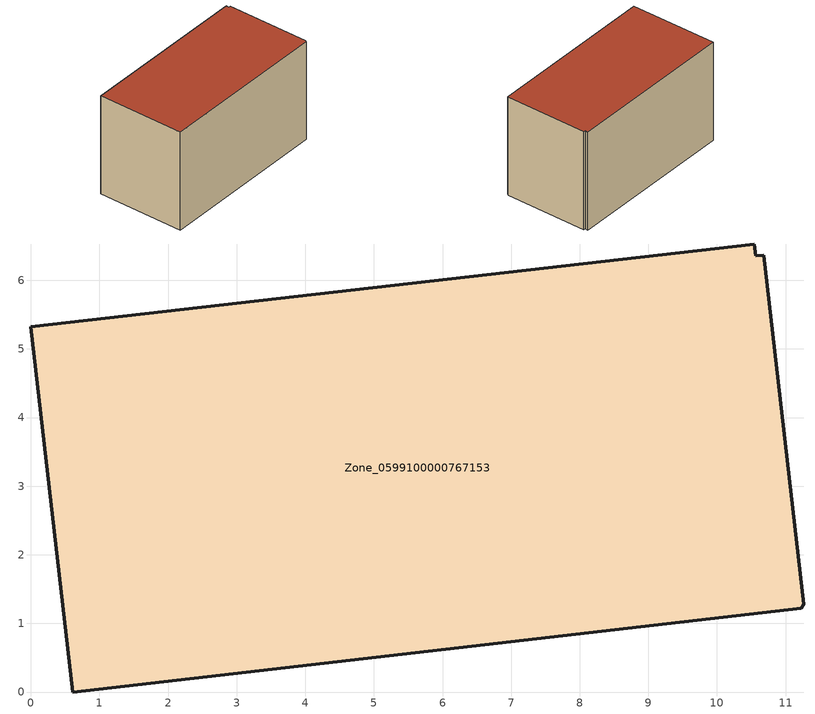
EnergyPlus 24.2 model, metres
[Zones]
Zone_0599100000767153
 floor ground (C_G): 10.68,6.37 11.26,1.28 11.23,1.22 0.61,0 0,5.32 10.54,6.53 10.57,6.36 z0
 wall outside (C_F): 11.26,1.28 10.68,6.37 10.57,6.36 10.54,6.53 0,5.32 0.61,0 11.23,1.22 11.26,1.28 z0:6.3
 roof outside (C_R): 0.61,0 11.23,1.22 11.26,1.28 10.68,6.37 10.57,6.36 10.54,6.53 0,5.32 z6.3
[BUILDING]
Pand.0599100000767153: North Axis=0; Terrain=City; Loads Convergence Tolerance Value=0.04; Temperature Convergence Tolerance Value=0.4; Solar Distribution=FullExterior; Maximum Number of Warmup Days=25; Minimum Number of Warmup Days=1
[Site:Location]
Rotterdam.The.Hague.AP_ZH_NLD Design_Conditions: Latitude=51.96; Longitude=4.45; Time Zone=1; Elevation=-4.5
[SITE:GROUNDTEMPERATURE:BUILDINGSURFACE]
18, 18, 18, 18, 18, 18, 18, 18, 18, 18, 18, 18
[MATERIAL] Thermal Absorptance=0.9; Solar Absorptance=0.7; Visible Absorptance=0.7
Name | Roughness | Thickness | Conductivity | Density | Specific Heat
G.TC.2006-2014 | MediumSmooth | 0.15 | 0.06 | 540 | 1210
F.TC.2006-2014 | Rough | 0.3 | 0.12 | 1920 | 840
R.TC.2006-2014 | MediumRough | 0.2 | 0.08 | 1500 | 1000
[CONSTRUCTION]
C_G: G.TC.2006-2014
C_F: F.TC.2006-2014
C_R: R.TC.2006-2014
[ZONE]
Zone_0599100000767153: Type=1; Multiplier=1; Ceiling Height=Autocalculate; Volume=Autocalculate; Floor Area=autocalculate; Part of Total Floor Area=Yes
[ZONEINFILTRATION:DESIGNFLOWRATE]
Infil_Zone_0599100000767153: Zone or ZoneList or Space or SpaceList=Zone_0599100000767153; Schedule=AlwaysOn; Design Flow Rate Calculation Method=Flow/Area; Flow Rate per Floor Area=0.0015; Constant Term Coefficient=1; Temperature Term Coefficient=0; Velocity Term Coefficient=0; Velocity Squared Term Coefficient=0
[HVACTEMPLATE:ZONE:IDEALLOADSAIRSYSTEM]
Zone_0599100000767153: Maximum Heating Supply Air Temperature=50; Minimum Cooling Supply Air Temperature=13; Maximum Heating Supply Air Humidity Ratio=0.0156; Minimum Cooling Supply Air Humidity Ratio=0.0077; Heating Limit=NoLimit; Cooling Limit=NoLimit; Dehumidification Control Type=ConstantSensibleHeatRatio; Cooling Sensible Heat Ratio=0.7; Dehumidification Setpoint=60; Humidification Control Type=None; Humidification Setpoint=30; Outdoor Air Method=None; Outdoor Air Flow Rate per Person=0.00944; Outdoor Air Flow Rate per Zone Floor Area=0; Outdoor Air Flow Rate per Zone=0; Demand Controlled Ventilation Type=None; Outdoor Air Economizer Type=NoEconomizer; Heat Recovery Type=None; Sensible Heat Recovery Effectiveness=0.7; Latent Heat Recovery Effectiveness=0.65
[ZONECONTROL:THERMOSTAT]
ThermostatControl_Zone_0599100000767153: Zone or ZoneList=Zone_0599100000767153; Control Type Schedule=DualSetpointControlType; Control 1=Thermostat_Zone_0599100000767153; Temperature Difference Between Cutout And Setpoint=0
[THERMOSTATSETPOINT:DUALSETPOINT]
Thermostat_Zone_0599100000767153: Heating Setpoint Temperature Schedule=HeatingSetpoint_Zone_0599100000767153; Cooling Setpoint Temperature Schedule=CoolingSetpoint_Zone_0599100000767153
[SCHEDULE:COMPACT]
HeatingSetpoint_Zone_0599100000767153: Through: 12/31, For: AllDays, Until: 24:00, 21
CoolingSetpoint_Zone_0599100000767153: Through: 12/31, For: AllDays, Until: 24:00, 24
DualSetpointControlType: Through: 12/31, For: AllDays, Until: 24:00, 4
AlwaysOn: Through: 12/31, For: AllDays, Until: 24:00, 1
